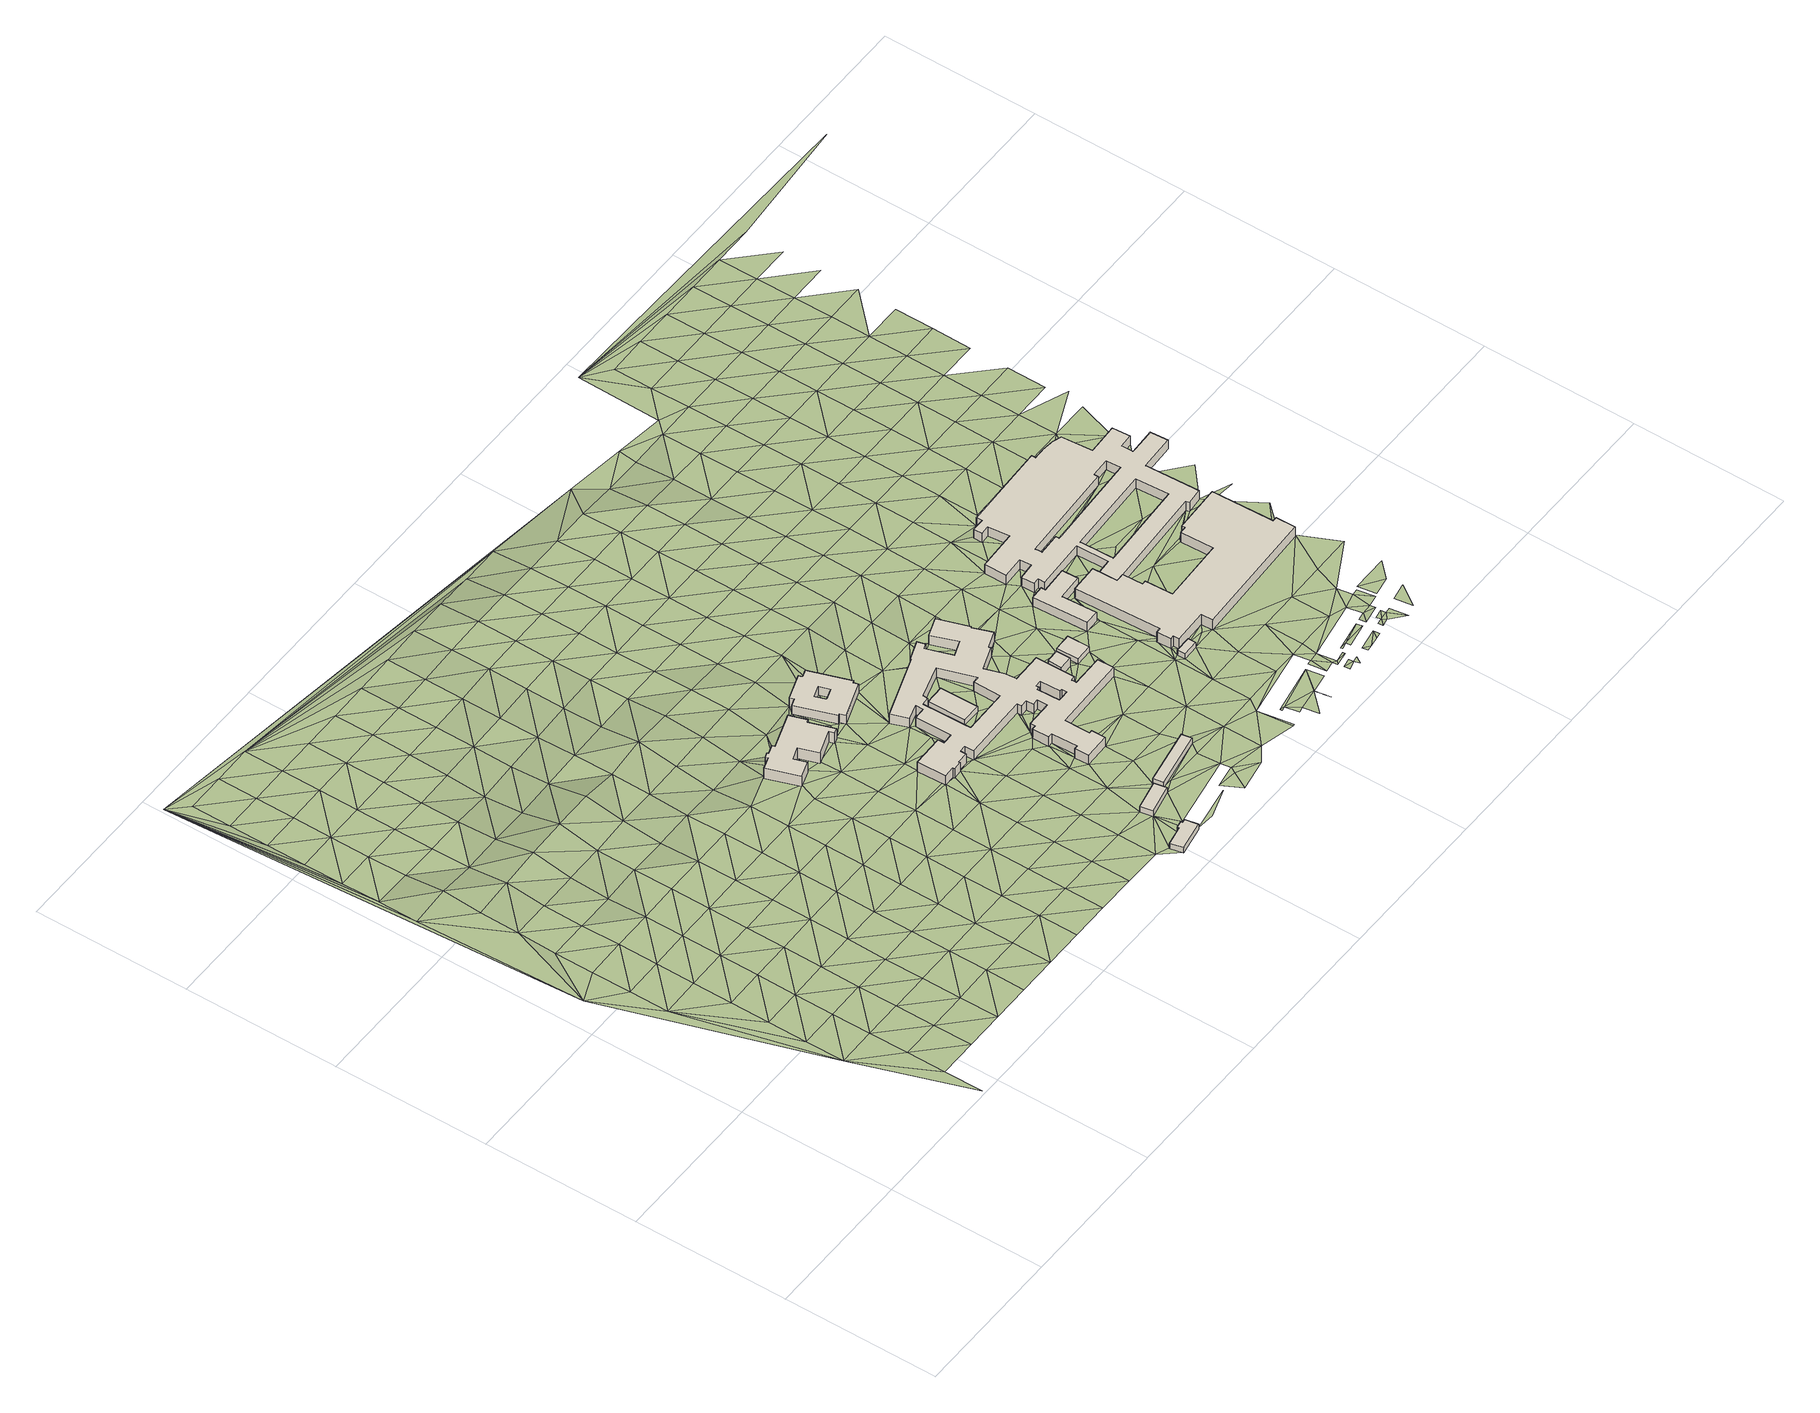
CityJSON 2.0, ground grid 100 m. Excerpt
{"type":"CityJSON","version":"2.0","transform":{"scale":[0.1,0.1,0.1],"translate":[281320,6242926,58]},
"CityObjects":{
"building1":{"type":"Building","attributes":{"osm_address":"Oxidative Stress Research Centre Design Way Bellville 7530 Cape Town","osm_building":"university","osm_building:levels":"2","plus_code":"4FRW3JCP+6MP","ground_height":62.58,"building_height":6.9,"roof_height":69.48},"geometry":[{"type":"Solid","lod":"1","boundaries":[[[[0,1,2,3]],[[1,4,5,2]],[[4,6,7,5]],[[6,8,9,7]],[[8,10,11,9]],[[10,12,13,11]],[[12,14,15,13]],[[14,16,17,15]],[[16,18,19,17]],[[18,20,21,19]],[[20,22,23,21]],[[22,24,25,23]],[[24,26,27,25]],[[26,28,29,27]],[[28,30,31,29]],[[30,32,33,31]],[[32,34,35,33]],[[34,0,3,35]],[[3,2,5,7,9,11,13,15,17,19,21,23,25,27,29,31,33,35]],[[34,32,30,28,26,24,22,20,18,16,14,12,10,8,6,4,1,0]]]]}]},
"building2":{"type":"Building","attributes":{"osm_address":"Bellville 7530 Cape Town","osm_building":"university","osm_building:levels":"1","plus_code":"4FRW3J9P+FXG","ground_height":61.29,"building_height":4.1,"roof_height":65.39},"geometry":[{"type":"Solid","lod":"1","boundaries":[[[[36,37,38,39]],[[37,40,41,38]],[[40,42,43,41]],[[42,44,45,43]],[[44,46,47,45]],[[46,48,49,47]],[[48,50,51,49]],[[50,36,39,51]],[[39,38,41,43,45,47,49,51]],[[50,48,46,44,42,40,37,36]]]]}]},
"building3":{"type":"Building","attributes":{"osm_address":"Bellville 7530 Cape Town","osm_building":"yes","osm_building:levels":"1","plus_code":"4FRW3J9Q+H2G","ground_height":61.46,"building_height":4.1,"roof_height":65.56},"geometry":[{"type":"Solid","lod":"1","boundaries":[[[[52,53,54,55]],[[53,56,57,54]],[[56,58,59,57]],[[58,52,55,59]],[[55,54,57,59]],[[58,56,53,52]]]]}]},
"building4":{"type":"Building","attributes":{"osm_address":"BTB Labratories Bellville Cape Town","osm_building":"university","osm_building:levels":"2","osm_type":"multipolygon","plus_code":"4FRW3JCP+7R7","ground_height":62.29,"building_height":6.9,"roof_height":69.19},"geometry":[{"type":"Solid","lod":"1","boundaries":[[[[60,61,62,63]],[[61,64,65,62]],[[64,66,67,65]],[[66,68,69,67]],[[68,70,71,69]],[[70,72,73,71]],[[72,74,75,73]],[[74,76,77,75]],[[76,78,79,77]],[[78,80,81,79]],[[80,82,83,81]],[[82,60,63,83]],[[84,85,86,87]],[[85,88,89,86]],[[88,90,91,89]],[[90,84,87,91]],[[63,62,65,67,69,71,73,75,77,79,81,83],[87,86,89,91]],[[82,80,78,76,74,72,70,68,66,64,61,60],[90,88,85,84]]]]}]},
"building5":{"type":"Building","attributes":{"osm_address":"Bellville 7530 Cape Town","osm_building":"greenhouse","osm_building:levels":"1","plus_code":"4FRW3JCQ+22V","ground_height":62.23,"building_height":4.1,"roof_height":66.33},"geometry":[{"type":"Solid","lod":"1","boundaries":[[[[92,93,94,95]],[[93,96,97,94]],[[96,98,99,97]],[[98,92,95,99]],[[95,94,97,99]],[[98,96,93,92]]]]}]},
"building6":{"type":"Building","attributes":{"osm_address":"Bellville 7530 Cape Town","osm_building":"yes","osm_building:levels":"1","plus_code":"4FRW3J9Q+J52","ground_height":61.39,"building_height":4.1,"roof_height":65.49},"geometry":[{"type":"Solid","lod":"1","boundaries":[[[[100,101,102,103]],[[101,104,105,102]],[[104,106,107,105]],[[106,100,103,107]],[[103,102,105,107]],[[106,104,101,100]]]]}]},
"building7":{"type":"Building","attributes":{"osm_address":"Horticulture Bellville 7530 Cape Town","osm_building":"university","osm_building:levels":"2","osm_type":"multipolygon","plus_code":"4FRW3J9Q+X27","ground_height":62.25,"building_height":6.9,"roof_height":69.15},"geometry":[{"type":"Solid","lod":"1","boundaries":[[[[108,109,110,111]],[[109,112,113,110]],[[112,114,115,113]],[[114,116,117,115]],[[116,118,119,117]],[[118,120,121,119]],[[120,122,123,121]],[[122,124,125,123]],[[124,126,127,125]],[[126,128,129,127]],[[128,130,131,129]],[[130,132,133,131]],[[132,134,135,133]],[[134,136,137,135]],[[136,138,139,137]],[[138,140,141,139]],[[140,142,143,141]],[[142,144,145,143]],[[144,146,147,145]],[[146,148,149,147]],[[148,150,151,149]],[[150,152,153,151]],[[152,154,155,153]],[[154,156,157,155]],[[156,158,159,157]],[[158,160,161,159]],[[160,162,163,161]],[[162,164,165,163]],[[164,166,167,165]],[[166,168,169,167]],[[168,170,171,169]],[[170,172,173,171]],[[172,174,175,173]],[[174,176,177,175]],[[176,178,179,177]],[[178,180,181,179]],[[180,182,183,181]],[[182,184,185,183]],[[184,186,187,185]],[[186,188,189,187]],[[188,190,191,189]],[[190,192,193,191]],[[192,194,195,193]],[[194,196,197,195]],[[196,198,199,197]],[[198,200,201,199]],[[200,202,203,201]],[[202,204,205,203]],[[204,206,207,205]],[[206,208,209,207]],[[208,210,211,209]],[[210,212,213,211]],[[212,214,215,213]],[[214,216,217,215]],[[216,218,219,217]],[[218,220,221,219]],[[220,222,223,221]],[[222,224,225,223]],[[224,108,111,225]],[[226,227,228,229]],[[227,230,231,228]],[[230,232,233,231]],[[232,234,235,233]],[[234,236,237,235]],[[236,238,239,237]],[[238,240,241,239]],[[240,226,229,241]],[[242,243,244,245]],[[243,246,247,244]],[[246,248,249,247]],[[248,250,251,249]],[[250,252,253,251]],[[252,254,255,253]],[[254,256,257,255]],[[256,242,245,257]],[[111,110,113,115,117,119,121,123,125,127,129,131,133,135,137,139,141,143,145,147,149,151,153,155,157,159,161,163,165,167,169,171,173,175,177,179,181,183,185,187,189,191,193,195,197,199,201,203,205,207,209,211,213,215,217,219,221,223,225],[229,228,231,233,235,237,239,241],[245,244,247,249,251,253,255,257]],[[224,222,220,218,216,214,212,210,208,206,204,202,200,198,196,194,192,190,188,186,184,182,180,178,176,174,172,170,168,166,164,162,160,158,156,154,152,150,148,146,144,142,140,138,136,134,132,130,128,126,124,122,120,118,116,114,112,109,108],[240,238,236,234,232,230,227,226],[256,254,252,250,248,246,243,242]]]]}]},
"building8":{"type":"Building","attributes":{"osm_address":"Bellville 7530 Cape Town","osm_building":"yes","osm_building:levels":"2","plus_code":"4FRW3J9Q+W7M","ground_height":62.07,"building_height":6.9,"roof_height":68.97},"geometry":[{"type":"Solid","lod":"1","boundaries":[[[[258,259,260,261]],[[259,262,263,260]],[[262,264,265,263]],[[264,258,261,265]],[[261,260,263,265]],[[264,262,259,258]]]]}]},
"building9":{"type":"Building","attributes":{"osm_address":"Bellville 7530 Cape Town","osm_building":"yes","osm_building:levels":"1","plus_code":"4FRW3J9Q+W8P","ground_height":62.03,"building_height":4.1,"roof_height":66.13},"geometry":[{"type":"Solid","lod":"1","boundaries":[[[[266,267,268,269]],[[267,270,271,268]],[[270,272,273,271]],[[272,266,269,273]],[[269,268,271,273]],[[272,270,267,266]]]]}]},
"building10":{"type":"Building","attributes":{"osm_building":"yes","osm_building:levels":"1","plus_code":"4FRW3J9Q+QF4","ground_height":61.89,"building_height":4.1,"roof_height":65.99},"geometry":[{"type":"Solid","lod":"1","boundaries":[[[[274,275,276,277]],[[275,278,279,276]],[[278,280,281,279]],[[280,274,277,281]],[[277,276,279,281]],[[280,278,275,274]]]]}]},
"building11":{"type":"Building","attributes":{"osm_address":"Bellville 7530 Cape Town","osm_building":"university","osm_building:levels":"2","osm_building:part":"yes","plus_code":"4FRW3J9Q+XCM","ground_height":62.03,"building_height":6.9,"roof_height":68.93},"geometry":[{"type":"Solid","lod":"1","boundaries":[[[[282,283,284,285]],[[283,286,287,284]],[[286,288,289,287]],[[288,290,291,289]],[[290,292,293,291]],[[292,294,295,293]],[[294,296,297,295]],[[296,282,285,297]],[[285,284,287,289,291,293,295,297]],[[296,294,292,290,288,286,283,282]]]]}]},
"building12":{"type":"Building","attributes":{"osm_address":"Bellville 7530 Cape Town","osm_building":"university","osm_building:levels":"2","osm_name":"Chemical Engineering and Chemistry","plus_code":"4FRW3J9Q+VRH","ground_height":62.68,"building_height":6.9,"roof_height":69.58},"geometry":[{"type":"Solid","lod":"1","boundaries":[[[[298,299,300,301,302,303]],[[299,304,305,306,301,300]],[[304,307,308,306,305]],[[307,309,310,308]],[[309,311,312,310]],[[311,313,314,312]],[[313,315,316,314]],[[315,317,318,316]],[[317,319,320,318]],[[319,321,322,320]],[[321,323,324,322]],[[323,325,326,324]],[[325,327,328,326]],[[327,329,330,328]],[[329,331,332,330]],[[331,333,334,332]],[[333,335,336,334]],[[335,337,338,336]],[[337,339,340,338]],[[339,341,342,340]],[[341,343,344,342]],[[343,345,346,344]],[[345,298,303,302,346]],[[302,301,306,308,310,312,314,316,318,320,322,324,326,328,330,332,334,336,338,340,342,344,346]],[[345,343,341,339,337,335,333,331,329,327,325,323,321,319,317,315,313,311,309,307,304,299,298]]]]}]},
"building13":{"type":"Building","attributes":{"osm_address":"Old Science Building Bellville 7530 Cape Town","osm_building":"university","osm_building:levels":"2","osm_type":"multipolygon","plus_code":"4FRW3JCQ+4V8","ground_height":62.3,"building_height":6.9,"roof_height":69.2},"geometry":[{"type":"Solid","lod":"1","boundaries":[[[[347,348,349,303]],[[348,350,351,349]],[[350,352,353,351]],[[352,354,355,353]],[[354,356,357,355]],[[356,358,359,357]],[[358,360,361,359]],[[360,362,363,361]],[[362,364,365,363]],[[364,366,367,365]],[[366,368,369,367]],[[368,370,371,369]],[[370,372,373,371]],[[372,374,375,373]],[[374,376,377,375]],[[376,378,379,377]],[[378,380,381,379]],[[380,382,383,381]],[[382,384,385,383]],[[384,386,387,385]],[[386,388,389,387]],[[388,390,391,389]],[[390,392,393,391]],[[392,394,395,393]],[[394,396,397,395]],[[396,398,399,397]],[[398,400,401,399]],[[400,402,403,401]],[[402,404,405,403]],[[404,406,407,405]],[[406,408,409,407]],[[408,410,411,409]],[[410,412,305,411]],[[412,413,300,305]],[[413,347,303,300]],[[414,415,416,417]],[[415,418,419,416]],[[418,420,421,419]],[[420,422,423,421]],[[422,424,425,423]],[[424,426,427,425]],[[426,428,429,427]],[[428,414,417,429]],[[430,431,432,433]],[[431,434,435,432]],[[434,436,437,435]],[[436,430,433,437]],[[303,349,351,353,355,357,359,361,363,365,367,369,371,373,375,377,379,381,383,385,387,389,391,393,395,397,399,401,403,405,407,409,411,305,300],[417,416,419,421,423,425,427,429],[433,432,435,437]],[[413,412,410,408,406,404,402,400,398,396,394,392,390,388,386,384,382,380,378,376,374,372,370,368,366,364,362,360,358,356,354,352,350,348,347],[428,426,424,422,420,418,415,414],[436,434,431,430]]]]}]},
"terrain1":{"type":"TINRelief","geometry":[{"type":"CompositeSurface","lod":"1","boundaries":[[[438,439,440]],[[441,438,442]],[[438,443,439]],[[439,444,440]],[[445,438,441]],[[443,446,439]],[[440,444,447]],[[443,438,448]],[[438,445,449]],[[450,439,446]],[[440,447,451]],[[439,452,444]],[[438,449,448]],[[453,439,450]],[[440,454,455]],[[451,454,440]],[[441,456,445]],[[443,457,446]],[[439,453,452]],[[458,447,444]],[[443,448,457]],[[459,449,445]],[[450,446,460]],[[440,455,461]],[[458,451,447]],[[445,456,459]],[[458,444,452]],[[460,446,457]],[[462,455,454]],[[463,453,450]],[[464,465,455]],[[449,466,448]],[[454,451,467]],[[459,468,449]],[[455,462,464]],[[455,465,461]],[[450,460,463]],[[467,451,458]],[[457,448,466]],[[452,453,469]],[[449,468,466]],[[470,461,465]],[[471,459,456]],[[470,465,472]],[[465,464,473]],[[474,462,454]],[[453,463,469]],[[467,475,454]],[[470,476,461]],[[458,452,477]],[[465,473,472]],[[478,468,459]],[[457,479,460]],[[462,474,464]],[[480,476,470]],[[457,466,481]],[[454,475,474]],[[476,482,461]],[[477,467,458]],[[478,459,471]],[[477,452,469]],[[460,479,463]],[[476,480,482]],[[479,457,481]],[[470,472,480]],[[483,461,482]],[[484,466,468]],[[473,464,485]],[[486,475,467]],[[484,468,478]],[[474,485,464]],[[487,461,483]],[[488,483,482]],[[486,467,477]],[[489,481,466]],[[469,463,490]],[[473,491,472]],[[479,492,463]],[[488,482,480]],[[475,493,474]],[[489,466,484]],[[473,485,491]],[[494,478,471]],[[495,487,483]],[[463,492,490]],[[493,475,486]],[[496,477,469]],[[472,497,480]],[[498,461,487]],[[483,488,495]],[[479,481,499]],[[500,485,474]],[[494,471,501]],[[489,502,481]],[[491,497,472]],[[503,484,478]],[[496,469,490]],[[500,474,493]],[[479,499,492]],[[504,486,477]],[[499,481,502]],[[498,487,495]],[[484,503,489]],[[488,480,505]],[[503,478,494]],[[497,506,480]],[[507,491,485]],[[504,477,496]],[[485,500,508]],[[509,490,492]],[[510,493,486]],[[488,505,495]],[[505,480,506]],[[498,511,461]],[[502,489,512]],[[491,507,497]],[[492,499,509]],[[508,507,485]],[[501,513,494]],[[500,493,510]],[[489,503,512]],[[510,486,504]],[[514,498,495]],[[490,515,496]],[[516,506,497]],[[509,517,490]],[[514,495,505]],[[494,518,503]],[[499,502,519]],[[520,508,500]],[[502,512,521]],[[497,507,516]],[[496,515,504]],[[518,494,513]],[[515,490,517]],[[500,510,520]],[[502,521,519]],[[514,511,498]],[[503,522,512]],[[509,499,523]],[[524,505,506]],[[506,516,525]],[[504,526,510]],[[507,508,527]],[[522,503,518]],[[520,528,508]],[[523,517,509]],[[505,524,514]],[[499,519,523]],[[526,504,515]],[[524,506,525]],[[521,512,529]],[[507,527,516]],[[527,508,528]],[[530,520,510]],[[529,512,522]],[[531,518,513]],[[511,514,532]],[[530,510,526]],[[533,515,517]],[[525,516,534]],[[535,517,523]],[[514,524,532]],[[518,531,522]],[[521,536,519]],[[513,537,531]],[[538,521,529]],[[527,534,516]],[[520,539,528]],[[533,517,535]],[[520,530,540]],[[541,526,515]],[[525,542,524]],[[536,521,538]],[[543,523,519]],[[520,540,539]],[[534,542,525]],[[529,522,544]],[[526,541,530]],[[545,527,528]],[[522,531,546]],[[515,533,541]],[[511,532,547]],[[524,548,532]],[[536,543,519]],[[549,535,523]],[[522,546,544]],[[545,528,539]],[[542,548,524]],[[537,550,531]],[[551,538,529]],[[552,534,527]],[[530,553,540]],[[523,543,549]],[[530,541,554]],[[533,535,555]],[[534,552,542]],[[529,544,551]],[[527,545,552]],[[548,547,532]],[[556,546,531]],[[536,538,557]],[[539,540,553]],[[530,554,553]],[[533,555,541]],[[556,531,550]],[[555,535,549]],[[547,558,511]],[[559,548,542]],[[557,538,551]],[[560,543,536]],[[559,542,552]],[[561,544,546]],[[562,554,541]],[[545,539,563]],[[556,564,546]],[[539,553,565]],[[566,461,511]],[[543,560,549]],[[567,547,548]],[[560,536,557]],[[562,541,555]],[[544,561,551]],[[545,563,552]],[[546,564,561]],[[563,539,565]],[[548,559,567]],[[550,568,556]],[[553,554,569]],[[558,570,511]],[[562,571,554]],[[549,572,555]],[[560,573,549]],[[547,567,558]],[[564,556,574]],[[575,557,551]],[[569,565,553]],[[559,552,576]],[[561,577,551]],[[554,571,569]],[[563,578,552]],[[555,579,562]],[[556,568,574]],[[573,572,549]],[[557,575,560]],[[559,576,567]],[[551,577,575]],[[576,552,578]],[[580,561,564]],[[555,572,579]],[[571,562,581]],[[582,563,565]],[[564,574,580]],[[583,565,569]],[[570,584,511]],[[573,560,585]],[[558,567,586]],[[562,579,581]],[[585,560,575]],[[582,565,583]],[[576,586,567]],[[574,568,587]],[[588,577,561]],[[569,571,589]],[[590,578,563]],[[561,580,591]],[[592,572,573]],[[571,581,589]],[[579,593,581]],[[594,593,579]],[[561,591,588]],[[573,585,592]],[[563,582,590]],[[586,570,558]],[[580,574,595]],[[577,596,575]],[[597,576,578]],[[598,581,593]],[[599,572,592]],[[600,583,569]],[[587,595,574]],[[569,589,601]],[[511,584,602]],[[4,581,598]],[[576,597,586]],[[598,603,4]],[[596,577,588]],[[597,578,590]],[[585,575,604]],[[605,606,599]],[[607,591,580]],[[569,601,600]],[[608,599,592]],[[608,605,599]],[[581,609,589]],[[610,582,583]],[[595,607,580]],[[596,611,575]],[[612,587,613]],[[4,609,581]],[[604,575,611]],[[585,614,592]],[[615,570,586]],[[616,609,4]],[[617,588,591]],[[610,583,600]],[[586,597,615]],[[614,585,604]],[[618,608,592]],[[601,589,619]],[[620,590,582]],[[612,621,587]],[[607,617,591]],[[595,587,621]],[[588,622,596]],[[511,602,623]],[[611,596,604]],[[589,609,619]],[[612,44,42]],[[597,590,620]],[[609,616,624]],[[622,588,625]],[[614,626,592]],[[627,607,595]],[[582,610,620]],[[596,622,628]],[[570,615,584]],[[618,629,608]],[[618,592,626]],[[42,621,612]],[[601,630,600]],[[617,631,588]],[[588,631,625]],[[595,621,627]],[[601,619,630]],[[615,597,632]],[[621,42,40]],[[604,633,614]],[[634,617,607]],[[37,36,40]],[[600,635,610]],[[618,626,636]],[[632,597,620]],[[50,637,36]],[[638,40,36]],[[621,40,638]],[[639,625,640]],[[607,627,634]],[[36,637,638]],[[619,609,64]],[[624,64,609]],[[600,630,635]],[[641,642,636]],[[643,642,641]],[[511,623,566]],[[631,644,625]],[[645,584,615]],[[640,625,644]],[[636,626,646]],[[624,643,68]],[[647,626,614]],[[631,617,648]],[[641,636,649]],[[610,650,620]],[[68,643,641]],[[651,614,633]],[[632,645,615]],[[652,653,640]],[[58,621,638]],[[649,636,646]],[[640,644,652]],[[64,624,68]],[[619,654,630]],[[648,617,634]],[[641,649,68]],[[610,635,650]],[[647,614,651]],[[655,646,626]],[[656,649,646]],[[627,52,634]],[[619,64,654]],[[633,657,658]],[[461,566,659]],[[64,68,66]],[[631,660,644]],[[632,620,661]],[[626,647,655]],[[645,602,584]],[[662,637,663]],[[651,633,658]],[[664,635,630]],[[648,660,631]],[[661,620,650]],[[651,658,665]],[[666,634,52]],[[664,630,654]],[[667,648,634]],[[651,665,647]],[[668,645,632]],[[669,52,58]],[[655,670,646]],[[52,669,666]],[[671,85,672]],[[64,673,654]],[[674,650,635]],[[675,644,660]],[[58,676,669]],[[632,661,668]],[[638,677,58]],[[666,678,634]],[[648,667,679]],[[680,647,665]],[[634,678,667]],[[672,681,671]],[[682,660,648]],[[664,674,635]],[[648,679,682]],[[646,670,683]],[[675,684,644]],[[665,685,680]],[[602,645,686]],[[683,670,655]],[[687,688,689]],[[690,679,691]],[[660,682,675]],[[686,645,668]],[[682,679,690]],[[692,644,684]],[[693,664,654]],[[661,650,694]],[[58,677,676]],[[693,654,673]],[[695,673,696]],[[697,688,687]],[[674,698,650]],[[699,689,688]],[[678,112,667]],[[92,699,688]],[[675,700,684]],[[701,683,702]],[[676,106,669]],[[703,683,655]],[[661,694,668]],[[702,704,695]],[[673,695,693]],[[650,698,694]],[[686,623,602]],[[92,705,699]],[[706,707,708]],[[709,674,664]],[[678,666,710]],[[711,697,687]],[[695,704,693]],[[705,92,98]],[[114,112,712]],[[693,709,664]],[[706,708,713]],[[702,683,703]],[[677,714,676]],[[116,114,715]],[[668,716,686]],[[684,717,692]],[[678,718,112]],[[703,655,719]],[[717,684,720]],[[704,702,721]],[[722,708,707]],[[723,698,674]],[[714,106,676]],[[716,668,694]],[[724,720,684]],[[709,723,674]],[[705,98,725]],[[726,98,697]],[[112,727,712]],[[722,713,708]],[[726,697,711]],[[720,728,717]],[[712,727,114]],[[704,729,693]],[[730,623,686]],[[721,702,703]],[[718,678,710]],[[727,715,114]],[[720,724,731]],[[698,732,694]],[[686,716,730]],[[98,726,725]],[[727,112,718]],[[677,713,733]],[[729,709,693]],[[729,704,721]],[[723,732,698]],[[722,733,713]],[[734,714,677]],[[726,735,725]],[[736,703,719]],[[737,716,694]],[[623,730,566]],[[734,106,714]],[[738,230,739]],[[740,723,709]],[[234,230,738]],[[732,737,694]],[[230,741,739]],[[106,734,710]],[[677,733,734]],[[736,742,703]],[[709,729,740]],[[232,230,234]],[[743,741,744]],[[741,230,744]],[[718,710,745]],[[721,703,746]],[[730,716,747]],[[715,727,120]],[[718,745,727]],[[732,723,748]],[[737,747,716]],[[749,742,736]],[[710,734,745]],[[746,703,742]],[[748,723,740]],[[750,751,752]],[[753,754,755]],[[756,757,754]],[[729,721,758]],[[759,566,730]],[[126,124,128]],[[752,751,760]],[[749,752,761]],[[747,759,730]],[[749,761,742]],[[734,733,762]],[[729,758,740]],[[737,732,763]],[[745,764,727]],[[752,760,761]],[[758,721,746]],[[765,756,754]],[[748,766,732]],[[765,754,753]],[[128,264,753]],[[128,124,122]],[[727,764,120]],[[767,762,733]],[[264,128,258]],[[264,262,753]],[[732,766,763]],[[768,742,761]],[[734,769,745]],[[770,748,740]],[[771,747,737]],[[128,267,258]],[[753,262,259]],[[772,773,756]],[[128,122,267]],[[756,765,772]],[[769,734,762]],[[770,740,758]],[[762,767,774]],[[765,753,266]],[[775,746,742]],[[747,771,759]],[[753,259,266]],[[742,768,776]],[[737,763,771]],[[267,259,258]],[[120,764,777]],[[748,778,766]],[[122,120,777]],[[259,267,266]],[[779,780,772]],[[780,779,781]],[[764,745,782]],[[759,659,566]],[[783,745,769]],[[775,742,776]],[[778,748,770]],[[270,267,122]],[[781,776,768]],[[784,785,786]],[[746,787,758]],[[772,765,788]],[[122,777,270]],[[765,266,788]],[[789,790,786]],[[782,777,764]],[[766,791,763]],[[745,783,782]],[[759,771,792]],[[758,787,770]],[[779,772,793]],[[793,781,779]],[[787,746,775]],[[766,778,791]],[[794,769,762]],[[272,788,266]],[[786,790,795]],[[796,795,790]],[[797,270,777]],[[776,781,798]],[[763,799,771]],[[788,793,772]],[[786,800,784]],[[792,659,759]],[[769,794,783]],[[778,770,801]],[[270,283,272]],[[782,797,777]],[[799,763,791]],[[274,782,783]],[[776,798,775]],[[272,283,788]],[[801,770,787]],[[798,781,793]],[[797,283,270]],[[802,792,771]],[[800,786,795]],[[782,274,280]],[[803,804,795]],[[805,274,783]],[[778,806,791]],[[315,782,280]],[[807,794,762]],[[802,771,799]],[[282,788,283]],[[788,282,793]],[[797,782,808]],[[808,782,315]],[[775,809,787]],[[810,783,794]],[[315,280,319]],[[801,806,778]],[[804,800,795]],[[810,805,783]],[[317,315,319]],[[319,280,811]],[[283,797,812]],[[809,775,798]],[[797,808,813]],[[814,799,791]],[[283,812,286]],[[804,815,800]],[[812,797,813]],[[816,792,802]],[[792,816,659]],[[787,817,801]],[[798,793,394]],[[806,814,791]],[[793,282,400]],[[817,787,809]],[[818,811,805]],[[810,794,807]],[[819,319,811]],[[820,812,813]],[[821,802,799]],[[793,400,394]],[[812,820,286]],[[822,805,810]],[[296,402,282]],[[288,286,820]],[[809,798,823]],[[801,824,806]],[[282,402,400]],[[825,826,827]],[[814,821,799]],[[798,394,823]],[[822,818,805]],[[819,811,818]],[[826,825,828]],[[406,296,294]],[[801,817,824]],[[406,402,296]],[[816,802,829]],[[402,406,404]],[[807,826,830]],[[830,826,828]],[[828,831,832]],[[833,834,835]],[[820,836,288]],[[818,822,819]],[[837,810,807]],[[838,814,806]],[[832,830,828]],[[294,839,406]],[[821,829,802]],[[822,810,837]],[[835,840,833]],[[400,396,394]],[[807,830,841]],[[831,842,832]],[[659,816,843]],[[844,817,809]],[[809,823,844]],[[838,806,824]],[[845,846,835]],[[832,842,847]],[[398,396,400]],[[837,807,841]],[[848,821,814]],[[820,849,836]],[[829,850,816]],[[844,823,851]],[[838,848,814]],[[851,823,852]],[[853,854,855]],[[836,856,839]],[[817,857,824]],[[850,843,816]],[[841,830,858]],[[408,406,839]],[[859,817,844]],[[836,849,856]],[[860,861,862]],[[863,844,851]],[[864,347,865]],[[837,841,858]],[[857,838,824]],[[829,821,866]],[[837,867,822]],[[817,859,857]],[[848,868,821]],[[869,854,853]],[[410,849,412]],[[863,851,852]],[[853,870,871]],[[861,872,862]],[[408,839,856]],[[849,410,856]],[[863,873,844]],[[864,874,875]],[[872,861,876]],[[821,868,866]],[[347,864,875]],[[858,830,877]],[[878,859,844]],[[878,844,873]],[[856,410,408]],[[879,850,829]],[[853,871,869]],[[414,418,415]],[[863,852,880]],[[872,876,881]],[[882,848,838]],[[858,867,837]],[[838,857,883]],[[850,879,843]],[[878,873,884]],[[829,866,879]],[[848,882,868]],[[838,883,882]],[[875,874,885]],[[886,857,859]],[[859,878,886]],[[430,887,431]],[[888,889,890]],[[891,892,893]],[[888,894,889]],[[895,892,891]],[[868,896,866]],[[889,894,897]],[[898,899,889]],[[843,879,900]],[[901,867,858]],[[822,867,902]],[[886,878,903]],[[901,858,877]],[[883,857,904]],[[877,892,905]],[[889,897,898]],[[906,897,894]],[[868,882,896]],[[905,892,895]],[[904,857,886]],[[897,906,907]],[[908,347,875]],[[877,905,909]],[[430,910,887]],[[903,878,911]],[[418,414,912]],[[866,913,879]],[[901,877,909]],[[887,910,431]],[[883,914,882]],[[875,885,915]],[[905,916,909]],[[913,866,896]],[[414,428,912]],[[867,901,917]],[[915,918,875]],[[914,883,904]],[[919,909,916]],[[920,886,903]],[[921,900,879]],[[882,922,896]],[[921,879,913]],[[923,924,925]],[[886,920,904]],[[875,918,908]],[[920,903,911]],[[922,882,914]],[[926,927,928]],[[430,929,910]],[[930,918,915]],[[917,902,867]],[[918,930,931]],[[878,932,911]],[[933,431,910]],[[913,896,934]],[[935,900,921]],[[936,914,904]],[[900,935,937]],[[934,896,922]],[[938,917,901]],[[927,939,928]],[[918,931,908]],[[936,904,920]],[[940,912,428]],[[921,913,941]],[[942,922,914]],[[913,934,941]],[[943,908,931]],[[937,935,944]],[[936,942,914]],[[938,902,917]],[[920,911,945]],[[921,946,935]],[[943,931,947]],[[910,929,933]],[[948,911,932]],[[946,921,941]],[[945,936,920]],[[934,922,949]],[[945,911,948]],[[942,950,922]],[[935,951,944]],[[944,952,937]],[[941,934,949]],[[922,950,949]],[[935,946,951]],[[953,912,954]],[[955,943,947]],[[956,932,957]],[[958,959,960]],[[948,932,956]],[[954,912,940]],[[961,942,936]],[[958,960,947]],[[936,945,962]],[[963,948,956]],[[941,964,946]],[[944,951,952]],[[942,961,950]],[[955,947,965]],[[936,962,961]],[[964,941,949]],[[948,966,945]],[[963,966,948]],[[951,946,967]],[[952,968,937]],[[969,955,970]],[[949,950,971]],[[972,973,974]],[[967,946,964]],[[962,945,975]],[[966,963,974]],[[971,950,961]],[[952,951,976]],[[972,977,973]],[[966,975,945]],[[974,973,977]],[[978,964,949]],[[979,980,981]],[[976,951,967]],[[966,974,977]],[[962,982,961]],[[971,978,949]],[[982,962,975]],[[937,968,983]],[[984,967,964]],[[952,976,968]],[[961,985,971]],[[978,984,964]],[[986,966,977]],[[985,961,982]],[[976,967,987]],[[966,988,975]],[[989,978,971]],[[984,987,967]],[[975,990,982]],[[971,985,989]],[[991,968,976]],[[983,992,937]],[[984,978,993]],[[987,991,976]],[[982,994,985]],[[993,978,989]],[[994,982,990]],[[995,987,984]],[[991,983,968]],[[985,996,989]],[[984,993,995]],[[997,991,987]],[[992,998,937]],[[993,989,999]],[[987,995,997]],[[999,989,996]],[[983,991,1000]],[[1000,991,997]],[[995,993,1001]],[[993,999,1002]],[[995,1001,997]],[[1000,992,983]],[[997,1003,1000]],[[1004,992,1000]],[[937,998,1005]]]}]}
},
"vertices":[
[2481,2448,33],[2252,2371,33],[2252,2371,115],[2481,2448,115],[2246,2388,33],[2246,2388,115],[2189,2369,33],[2189,2369,115],[2186,2379,33],[2186,2379,115],[2153,2368,33],[2153,2368,115],[2158,2351,33],[2158,2351,115],[2083,2326,33],[2083,2326,115],[2151,2123,33],[2151,2123,115],[2258,2158,33],[2258,2158,115],[2232,2237,33],[2232,2237,115],[2310,2263,33],[2310,2263,115],[2351,2141,33],[2351,2141,115],[2510,2194,33],[2510,2194,115],[2520,2163,33],[2520,2163,115],[2553,2174,33],[2553,2174,115],[2500,2331,33],[2500,2331,115],[2518,2337,33],[2518,2337,115],
[3127,257,33],[3104,253,33],[3104,253,74],[3127,257,74],[3103,265,33],[3103,265,74],[3057,257,33],[3057,257,74],[3058,245,33],[3058,245,74],[2934,221,33],[2934,221,74],[2952,138,33],[2952,138,74],[3142,173,33],[3142,173,74],
[3249,550,34],[3061,511,34],[3061,511,76],[3249,550,76],[3077,432,34],[3077,432,76],[3265,471,34],[3265,471,76],
[2765,2550,43],[2757,2574,43],[2757,2574,112],[2765,2550,112],[2593,2519,43],[2593,2519,112],[2602,2491,43],[2602,2491,112],[2556,2475,43],[2556,2475,112],[2643,2222,43],[2643,2222,112],[2653,2225,43],[2653,2225,112],[2665,2190,43],[2665,2190,112],[2897,2269,43],[2897,2269,112],[2887,2299,43],[2887,2299,112],[2901,2304,43],[2901,2304,112],[2812,2566,43],[2812,2566,112],[2704,2346,43],[2681,2414,43],[2681,2414,112],[2704,2346,112],[2753,2438,43],[2753,2438,112],[2775,2370,43],[2775,2370,112],
[3030,1900,41],[3033,1658,41],[3033,1658,83],[3030,1900,83],[3156,1657,41],[3156,1657,83],[3151,1902,41],[3151,1902,83],
[3634,638,32],[3273,574,32],[3273,574,75],[3634,638,75],[3285,507,32],[3285,507,75],[3646,572,32],[3646,572,75],
[3183,1029,39],[3186,939,39],[3186,939,112],[3183,1029,112],[3348,942,39],[3348,942,112],[3347,1032,39],[3347,1032,112],[3326,1032,39],[3326,1032,112],[3325,1194,39],[3325,1194,112],[3800,1207,39],[3800,1207,112],[3798,1312,39],[3798,1312,112],[3592,1308,39],[3592,1308,112],[3592,1338,39],[3592,1338,112],[3620,1341,39],[3620,1341,112],[3616,1593,39],[3616,1593,112],[3428,1590,39],[3428,1590,112],[3420,1667,39],[3420,1667,112],[3382,1783,39],[3382,1783,112],[3535,1836,39],[3535,1836,112],[3530,1851,39],[3530,1851,112],[3638,1889,39],[3638,1889,112],[3594,2012,39],[3594,2012,112],[3601,2015,39],[3601,2015,112],[3536,2212,39],[3536,2212,112],[3412,2168,39],[3412,2168,112],[3471,2003,39],[3471,2003,112],[3374,1967,39],[3374,1967,112],[3320,2131,39],[3320,2131,112],[3351,2142,39],[3351,2142,112],[3336,2193,39],[3336,2193,112],[3211,2148,39],[3211,2148,112],[3212,2142,39],[3212,2142,112],[2808,2003,39],[2808,2003,112],[2848,1893,39],[2848,1893,112],[2945,1923,39],[2945,1923,112],[2944,1873,39],[2944,1873,112],[2873,1871,39],[2873,1871,112],[2875,1638,39],[2875,1638,112],[2807,1635,39],[2807,1635,112],[2806,1676,39],[2806,1676,112],[2604,1672,39],[2604,1672,112],[2610,1485,39],[2610,1485,112],[2680,1487,39],[2680,1487,112],[2680,1476,39],[2680,1476,112],[2739,1479,39],[2739,1479,112],[2738,1488,39],[2738,1488,112],[2808,1488,39],[2808,1488,112],[2808,1526,39],[2808,1526,112],[2850,1527,39],[2850,1527,112],[2851,1470,39],[2851,1470,112],[3275,1478,39],[3275,1478,112],[3275,1448,39],[3275,1448,112],[3321,1450,39],[3321,1450,112],[3322,1403,39],[3322,1403,112],[3361,1405,39],[3361,1405,112],[3362,1339,39],[3362,1339,112],[3195,1336,39],[3195,1336,112],[3195,1302,39],[3195,1302,112],[3169,1302,39],[3169,1302,112],[3171,1195,39],[3171,1195,112],[3200,1194,39],[3200,1194,112],[3205,1030,39],[3205,1030,112],[3444,1471,39],[3484,1472,39],[3484,1472,112],[3444,1471,112],[3488,1342,39],[3488,1342,112],[3501,1342,39],[3501,1342,112],[3502,1309,39],[3502,1309,112],[3431,1307,39],[3431,1307,112],[3426,1452,39],[3426,1452,112],[3445,1452,39],[3445,1452,112],[2983,1583,39],[2976,1896,39],[2976,1896,112],[2983,1583,112],[3025,1898,39],[3025,1898,112],[3029,1933,39],[3029,1933,112],[3237,1994,39],[3237,1994,112],[3310,1766,39],[3310,1766,112],[3270,1766,39],[3270,1766,112],[3270,1589,39],[3270,1589,112],
[3722,1440,41],[3720,1532,41],[3720,1532,110],[3722,1440,110],[3636,1529,41],[3636,1529,110],[3634,1438,41],[3634,1438,110],
[3760,1560,40],[3764,1417,40],[3764,1417,81],[3760,1560,81],[3873,1420,40],[3873,1420,81],[3870,1562,40],[3870,1562,81],
[4133,963,39],[4236,966,39],[4236,966,80],[4133,963,80],[4235,1018,39],[4235,1018,80],[4131,1015,39],[4131,1015,80],
[3974,1870,40],[3992,1518,40],[3992,1518,109],[3974,1870,109],[4084,1522,40],[4084,1522,109],[4072,1743,40],[4072,1743,109],[4234,1751,40],[4234,1751,109],[4229,1855,40],[4229,1855,109],[4060,1846,40],[4060,1846,109],[4059,1874,40],[4059,1874,109],
[4392,1566,39],[4338,1564,39],[4338,1564,112],[4338,1564,116],[4392,1566,116],[4392,1566,112],[4334,1681,39],[4334,1681,112],[4334,1681,116],[4332,1724,39],[4332,1724,116],[4156,1717,39],[4156,1717,116],[4178,1166,39],[4178,1166,116],[4148,1164,39],[4148,1164,116],[4152,1072,39],[4152,1072,116],[4175,1073,39],[4175,1073,116],[4176,1034,39],[4176,1034,116],[4393,1043,39],[4393,1043,116],[4396,968,39],[4396,968,116],[5225,1002,39],[5225,1002,116],[5220,1128,39],[5220,1128,116],[5192,1127,39],[5192,1127,116],[5178,1525,39],[5178,1525,116],[4872,1512,39],[4872,1512,116],[4873,1490,39],[4873,1490,116],[4829,1488,39],[4829,1488,116],[4838,1277,39],[4838,1277,116],[4430,1260,39],[4430,1260,116],[4422,1437,39],[4422,1437,116],[4397,1436,39],[4397,1436,116],
[4392,1566,41],[5038,1601,41],[5038,1601,112],[5041,1579,41],[5041,1579,112],[5145,1588,41],[5145,1588,112],[5130,1934,41],[5130,1934,112],[5355,1944,41],[5355,1944,112],[5347,2057,41],[5347,2057,112],[5176,2051,41],[5176,2051,112],[5175,2125,41],[5175,2125,112],[5261,2129,41],[5261,2129,112],[5254,2245,41],[5254,2245,112],[5055,2236,41],[5055,2236,112],[5039,2433,41],[5039,2433,112],[4984,2452,41],[4984,2452,112],[4909,2460,41],[4909,2460,112],[4832,2458,41],[4832,2458,112],[4831,2485,41],[4831,2485,112],[4279,2462,41],[4279,2462,112],[4280,2423,41],[4280,2423,112],[4200,2424,41],[4200,2424,112],[4201,2367,41],[4201,2367,112],[4258,2371,41],[4258,2371,112],[4272,2235,41],[4272,2235,112],[4019,2224,41],[4019,2224,112],[4022,2081,41],[4022,2081,112],[4158,2087,41],[4158,2087,112],[4163,2013,41],[4163,2013,112],[4058,2005,41],[4058,2005,112],[4060,1922,41],[4060,1922,112],[4100,1923,41],[4100,1923,112],[4101,1880,41],[4101,1880,112],[4422,1892,41],[4422,1892,112],[4429,1687,41],[4429,1687,112],[4334,1681,41],[4338,1564,41],[4415,2029,41],[4278,2022,41],[4278,2022,112],[4415,2029,112],[4275,2065,41],[4275,2065,112],[4913,2098,41],[4913,2098,112],[4912,2124,41],[4912,2124,112],[5034,2130,41],[5034,2130,112],[5039,2037,41],[5039,2037,112],[4416,2005,41],[4416,2005,112],[4465,1679,41],[4459,1895,41],[4459,1895,112],[4465,1679,112],[5017,1920,41],[5017,1920,112],[5030,1709,41],[5030,1709,112],
[616,756,30],[368,1755,25],[173,2175,20],[865,256,34],[865,6,36],[616,1005,29],[368,2004,24],[865,506,33],[616,1255,29],[368,2254,24],[865,1005,29],[865,756,31],[616,1505,30],[368,2504,24],[616,2004,31],[616,1755,31],[368,2753,32],[119,3253,35],[1113,256,35],[865,1255,32],[616,2254,32],[1113,506,35],[865,1505,34],[9,4865,26],[368,3003,38],[865,1755,35],[368,3253,58],[119,3503,34],[1113,1005,32],[616,2504,28],[1113,756,33],[865,2004,37],[119,3752,24],[1362,256,37],[368,3752,24],[368,3503,29],[616,3003,61],[616,2753,32],[119,4002,21],[865,2254,36],[1362,506,37],[1113,1505,39],[368,4002,24],[1113,1255,37],[119,4252,21],[119,4502,25],[1362,756,37],[616,3253,31],[865,2504,25],[119,4752,26],[368,4252,24],[1362,1005,36],[1113,2004,42],[616,3503,23],[1113,1755,40],[865,2753,38],[1611,506,40],[368,4502,27],[1113,2254,43],[616,3752,24],[368,4752,27],[1362,1505,44],[865,3003,89],[1611,256,38],[1362,1255,42],[1611,756,40],[1113,2504,38],[616,4252,26],[616,4002,25],[865,3503,22],[865,3253,35],[1362,1755,45],[1113,2753,43],[616,4752,28],[1611,1005,40],[1859,256,39],[616,4502,27],[1362,2254,46],[865,3752,20],[1362,2004,46],[1859,506,40],[1611,1505,45],[1113,3003,100],[1611,1255,42],[1859,756,41],[1611,1755,47],[865,4252,29],[865,4002,29],[1362,2504,33],[1113,3503,6],[1113,3253,32],[1859,1005,42],[1362,2753,60],[2108,506,42],[865,4502,30],[1611,2254,48],[1113,3752,23],[1611,2004,48],[1859,1505,46],[2108,256,41],[1859,1255,43],[1362,3253,47],[1362,3003,102],[1611,2504,39],[1113,4002,32],[1859,1755,47],[2108,1005,43],[1362,3503,27],[2108,756,43],[1113,4502,35],[1113,4252,35],[1859,2004,49],[2356,256,40],[2108,1255,45],[1362,3752,30],[1611,3003,59],[1611,2753,52],[1859,2254,48],[2356,506,41],[2108,1505,45],[1362,4502,37],[1362,4002,35],[2108,1755,46],[2356,1005,44],[1859,2504,28],[1611,3503,44],[2356,756,43],[1611,3253,56],[2605,4502,44],[1362,4252,35],[2605,256,39],[1859,3003,99],[1611,4502,46],[1859,2753,61],[2151,2123,47],[2108,2004,47],[2605,506,39],[2356,1505,45],[1611,4002,45],[2356,1255,44],[1611,3752,40],[2083,2326,48],[2605,756,41],[2108,2504,38],[1859,3503,59],[1859,3253,68],[1859,4502,59],[2356,1755,45],[1611,4252,46],[2853,256,35],[2605,1255,43],[2108,2753,74],[1859,3752,60],[2605,1005,42],[2356,2004,45],[2153,2368,48],[2158,2351,48],[2853,506,36],[2610,1485,45],[1859,4002,64],[2186,2379,48],[2258,2158,46],[2108,3253,74],[2108,3003,90],[2108,4502,59],[2189,2369,48],[2604,1672,44],[2310,2263,46],[2232,2237,48],[2853,756,38],[2351,2141,46],[2356,2504,33],[2108,3503,70],[2605,1505,45],[2934,221,35],[2952,138,35],[2605,1755,44],[1859,4252,63],[2252,2371,46],[2853,1005,40],[2520,2163,44],[2356,2753,79],[2108,3752,67],[3077,432,35],[2680,1476,45],[2356,4502,40],[2481,2448,43],[2739,1479,43],[2605,2004,43],[3061,511,35],[2680,1487,45],[2510,2194,44],[2356,3003,81],[2853,1255,42],[2108,4002,72],[2806,1676,42],[3102,756,37],[2356,3253,73],[2553,2174,44],[3154,180,33],[3137,281,33],[2738,1488,43],[2808,1488,43],[2605,2254,44],[2500,2331,44],[2518,2337,44],[2851,1470,43],[2108,4252,72],[2665,2190,44],[2848,1893,41],[3102,1005,40],[2643,2222,44],[2356,3503,69],[2853,1755,42],[2850,1527,43],[2808,1526,43],[2605,2753,80],[2808,2003,41],[2653,2225,44],[2807,1635,42],[2875,1638,42],[3228,4426,40],[3102,1255,41],[2356,3752,70],[3457,232,33],[3266,170,33],[2605,3003,72],[2873,1871,42],[3273,574,34],[3186,939,40],[2356,4002,72],[3285,507,34],[2853,2254,45],[2753,2438,51],[2704,2346,44],[2757,2574,51],[2605,3253,72],[3169,1302,41],[3350,506,34],[3612,363,31],[3350,756,36],[3183,1029,40],[2945,1923,41],[2775,2370,45],[3171,1195,41],[2897,2269,45],[3195,1336,41],[2944,1873,42],[2356,4252,68],[2983,1583,42],[3033,1658,42],[2976,1896,41],[3200,1194,41],[3205,1030,40],[3275,1478,41],[2853,2753,76],[2605,3752,72],[2812,2566,51],[2765,2550,51],[3156,1657,42],[2605,3503,71],[3025,1898,41],[3195,1302,41],[2887,2299,45],[2901,2304,45],[3102,2254,46],[2853,2504,51],[3029,1933,41],[3473,271,33],[3540,147,31],[3599,256,31],[2853,3003,77],[3634,638,35],[3270,1589,41],[3350,1005,39],[3623,297,31],[3599,506,32],[3325,1194,40],[2605,4002,70],[3275,1448,41],[3599,756,35],[3212,2142,46],[3322,1403,41],[3102,2504,56],[3746,183,32],[2853,3253,73],[3362,1339,40],[3237,1994,41],[3270,1766,41],[3599,1005,38],[3321,1450,41],[3102,2753,76],[2605,4252,62],[3361,1405,41],[2853,3503,74],[3848,256,32],[3848,506,33],[3310,1766,41],[3211,2148,46],[2853,3752,72],[3431,1307,40],[3426,1452,41],[3102,3003,74],[3445,1452,41],[3350,2254,47],[3444,1471,41],[3484,1472,41],[3848,756,35],[3350,2504,58],[2853,4002,72],[3102,3253,72],[3336,2193,47],[3320,2131,47],[3374,1967,41],[3351,2142,47],[3616,1593,41],[3420,1667,41],[3428,1590,41],[3535,1836,40],[3382,1783,41],[3350,2753,68],[2853,4252,64],[3471,2003,41],[3412,2168,47],[4042,425,34],[3102,3752,70],[3848,1005,38],[3599,1755,40],[3102,3503,73],[4069,198,34],[3536,2212,45],[4096,506,34],[3350,3003,70],[3102,4002,71],[3638,1889,41],[3530,1851,40],[4080,200,34],[3599,2504,55],[3599,2254,45],[3848,1255,39],[3350,3253,70],[3599,2004,41],[3594,2012,41],[3601,2015,41],[4096,1005,39],[4096,756,36],[4127,326,34],[4129,314,34],[4156,319,34],[3599,2753,64],[3848,1755,41],[4172,229,34],[4209,236,34],[3350,3503,70],[3102,4252,62],[3848,2004,41],[4345,506,36],[4345,256,35],[4227,132,35],[4096,1255,40],[3848,2254,46],[3350,3752,70],[4450,383,36],[3599,3003,68],[3350,4002,69],[4365,154,35],[4347,255,35],[4236,966,40],[3599,3253,66],[4501,503,38],[4148,1164,40],[3848,2504,52],[4345,756,38],[4235,1018,40],[4096,1505,40],[4178,1166,40],[3599,3503,64],[4469,276,36],[3350,4252,46],[3848,2753,59],[4345,1005,40],[4393,1043,40],[4156,1717,40],[3599,3752,59],[4396,968,40],[4019,2224,45],[3848,3003,62],[4507,285,36],[4518,400,38],[4489,395,38],[4576,297,36],[3599,4002,57],[4579,405,38],[4582,263,36],[4600,282,36],[4588,225,36],[4594,189,36],[4651,205,36],[4234,1751,41],[4593,756,39],[3848,3253,61],[4229,1855,41],[4646,235,36],[4593,506,38],[4670,278,36],[3612,4374,41],[4096,2504,49],[4661,169,36],[4685,212,36],[4668,293,36],[3848,3503,58],[4332,1724,41],[3599,4252,41],[4096,2254,45],[4272,2235,44],[4732,317,41],[4692,322,36],[4694,311,36],[4345,1755,41],[4096,3003,56],[4842,506,42],[4096,2753,53],[4761,186,41],[4795,192,41],[4755,223,41],[4201,2367,45],[4422,1437,41],[4397,1436,41],[3848,4002,48],[4842,756,43],[3848,3752,54],[4883,353,41],[4737,289,41],[4890,314,41],[4892,247,41],[4200,2424,49],[4430,1260,41],[4593,1505,42],[4863,202,41],[4951,468,42],[4279,2462,45],[3848,4252,44],[4258,2371,44],[4899,208,41],[4096,3503,55],[4096,3253,56],[4280,2423,45],[4838,1277,45],[4345,2753,49],[4593,1755,42],[4958,227,41],[4988,263,45],[4953,257,41],[4927,317,41],[4968,368,45],[4920,359,41],[5002,235,45],[5041,337,45],[4096,3752,53],[5043,266,45],[5037,300,45],[4983,291,45],[3924,4331,44],[5031,593,45],[5225,1002,51],[4345,2504,45],[4345,3003,52],[5035,371,45],[5096,154,45],[5077,272,45],[5038,1601,45],[5049,490,45],[4842,1755,43],[4593,2504,45],[4913,2098,42],[4096,4002,50],[4345,3253,53],[4829,1488,43],[5107,384,45],[5090,756,46],[4842,1505,43],[5088,497,45],[4593,2753,47],[4096,4252,47],[4345,3503,54],[5262,311,48],[5152,292,45],[5172,178,45],[5129,391,45],[5245,411,49],[5109,507,45],[5030,1709,44],[4873,1490,43],[4872,1512,43],[4831,2485,44],[5017,1920,43],[4345,3752,54],[4096,4502,42],[4593,3003,50],[3936,4874,39],[5339,756,50],[5339,506,49],[5039,2037,43],[4345,4002,53],[4593,3253,52],[5041,1579,45],[4096,4752,39],[4842,2753,46],[4345,4252,49],[5178,1525,45],[4842,2504,44],[4593,3752,53],[4593,3503,54],[4345,4502,44],[4345,4752,43],[4912,2124,42],[5034,2130,44],[5145,1588,45],[4909,2460,44],[4832,2458,44],[5192,1127,48],[5220,1128,51],[5339,1255,50],[4842,3253,51],[4842,3003,48],[4984,2452,44],[4593,4002,53],[5339,1505,48],[5090,2504,44],[4593,4252,51],[4593,4752,45],[5130,1934,43],[5339,1755,46],[4842,3503,52],[5055,2236,44],[5090,2254,44],[5039,2433,44],[5090,2753,45],[4593,4502,47],[5254,2245,45],[4842,3752,52],[5261,2129,45],[5175,2125,43],[5176,2051,43],[5090,3003,46],[4842,4752,46],[4842,4002,54],[5090,3253,49],[5339,2504,45],[4842,4252,51],[5389,2630,45],[5090,3503,52],[5339,2753,45],[4842,4502,47],[5090,4752,46],[5090,3752,51],[5339,3003,46],[5090,4002,52],[5339,3253,49],[5090,4252,50],[5339,4752,46],[5339,3503,51],[5090,4502,47],[5339,4002,54],[5339,3752,51],[5339,4252,51],[5339,4502,46],[6190,4814,46]
]}
